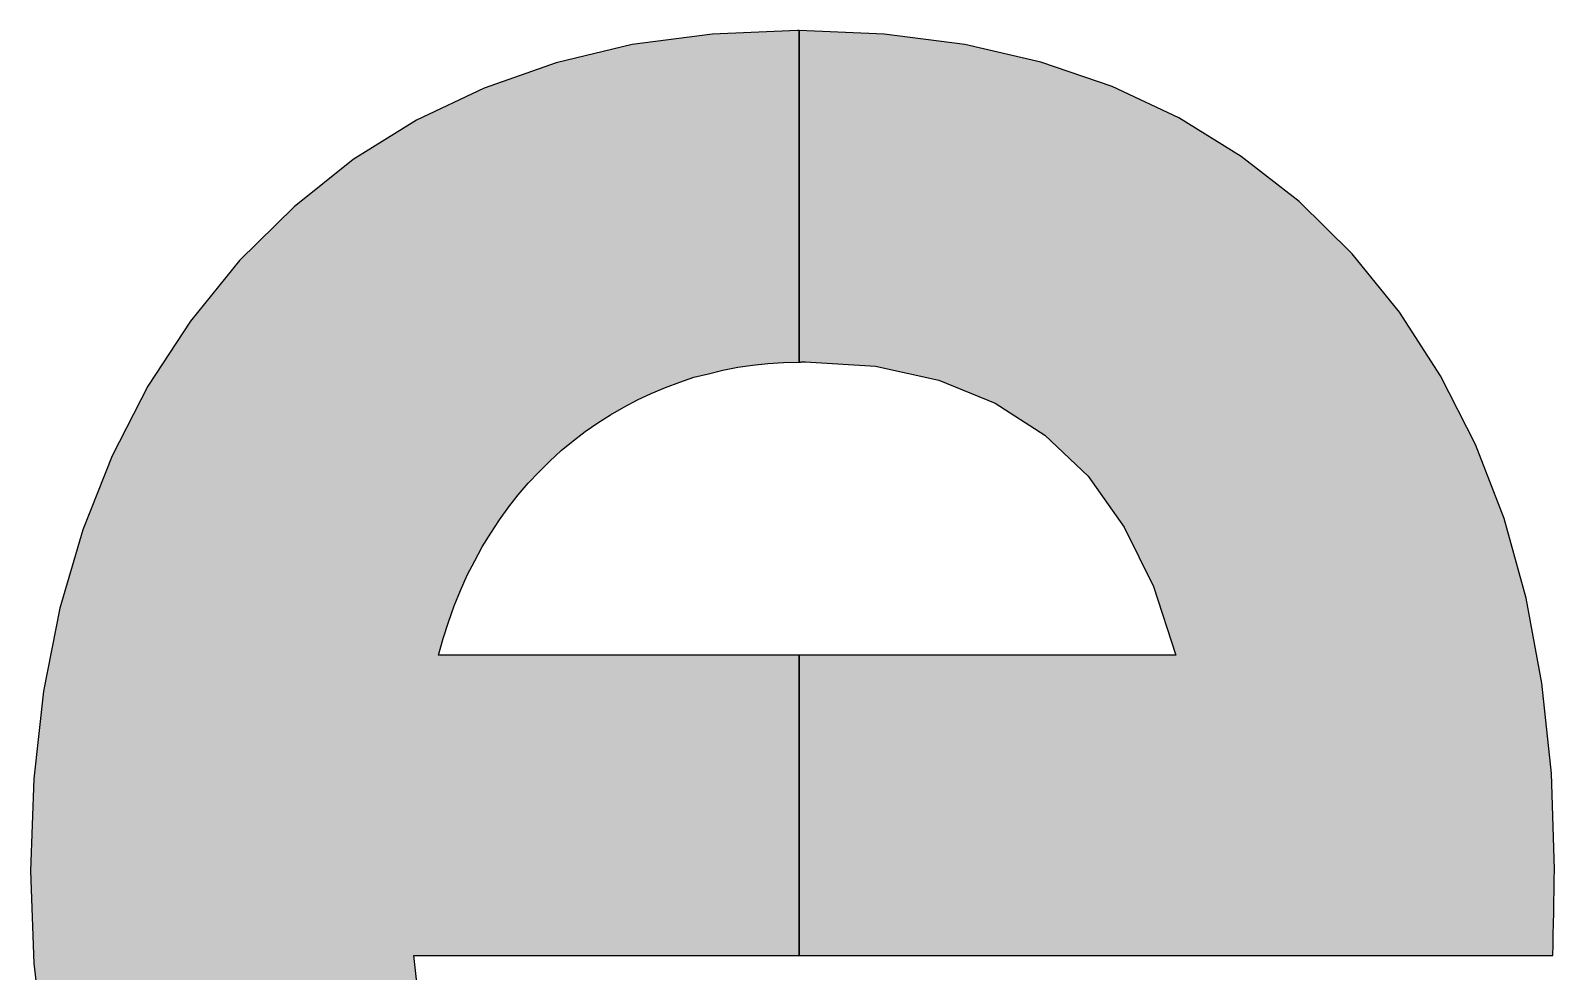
# Model space of a CAD drawing. Extents: x 198.6 to 210.1, y 62.9 to 66.
# Drawn here: x 208.824 to 210.129, y 64.205 to 65.011 of the extents above; entities that cross this region are included whole.
import ezdxf

# ---------------------------------------------------------------- set-up
doc = ezdxf.new("R2010")
doc.units = 0
doc.layers.add('LAYER_1', color=7, linetype='CONTINUOUS')

# ---------------------------------------------------------------- blocks, each defined once
blk = doc.blocks.new('*U9')
at = {"layer": 'LAYER_1', "color": 7, "extrusion": (0, 0, -1)}
for points in [[(-209.4823, 64.7268), (-209.4823, 65.0107), (-209.483, 64.7268)], [(-209.483, 64.7268), (-209.4823, 65.0107), (-209.483, 65.0106)], [(-209.483, 64.7268), (-209.483, 65.0106), (-209.4837, 64.7268)], [(-209.4837, 64.7268), (-209.483, 65.0106), (-209.4837, 65.0106)], [(-209.4837, 64.7268), (-209.4837, 65.0106), (-209.4844, 64.7271)], [(-209.4844, 64.7271), (-209.4837, 65.0106), (-209.4844, 65.0106)], [(-209.4844, 64.7271), (-209.4844, 65.0106), (-209.4851, 64.7271)], [(-209.4851, 64.7271), (-209.4844, 65.0106), (-209.4851, 65.0106)], [(-209.4851, 64.7271), (-209.4851, 65.0106), (-209.4857, 64.7271)], [(-209.4857, 64.7271), (-209.4851, 65.0106), (-209.4857, 65.0105)], [(-209.4857, 64.7271), (-209.4857, 65.0105), (-209.4864, 64.7271)], [(-209.4864, 64.7271), (-209.4857, 65.0105), (-209.4864, 65.0105)], [(-209.4864, 64.7271), (-209.4864, 65.0105), (-209.4871, 64.7271)], [(-209.4871, 64.7271), (-209.4864, 65.0105), (-209.4871, 65.0105)], [(-209.4871, 64.7271), (-209.4871, 65.0105), (-209.4878, 64.7271)], [(-209.4878, 64.7271), (-209.4871, 65.0105), (-209.4878, 65.0104)], [(-209.5226, 64.7249), (-209.4878, 65.0104), (-209.5226, 65.009)], [(-209.5478, 64.7234), (-209.5226, 65.009), (-209.5478, 65.0079)], [(-209.5552, 64.7217), (-209.5478, 65.0079), (-209.5552, 65.0076)], [(-209.5629, 64.72), (-209.5552, 65.0076), (-209.5629, 65.0066)], [(-209.602, 64.7113), (-209.5629, 65.0066), (-209.602, 65.0015)], [(-209.6032, 64.7108), (-209.602, 65.0015), (-209.6032, 65.0013)], [(-209.6241, 64.7023), (-209.6032, 65.0013), (-209.6241, 64.9986)], [(-209.6437, 64.6943), (-209.6241, 64.9986), (-209.6437, 64.994)], [(-209.6503, 64.6917), (-209.6437, 64.994), (-209.6503, 64.9925)], [(-209.684, 64.6698), (-209.6503, 64.9925), (-209.684, 64.9847)], [(-209.6892, 64.6664), (-209.684, 64.9847), (-209.6892, 64.9835)], [(-209.6928, 64.6641), (-209.6892, 64.9835), (-209.6928, 64.9822)], [(-209.7243, 64.634), (-209.6928, 64.9822), (-209.7243, 64.9716)], [(-209.7297, 64.629), (-209.7243, 64.9716), (-209.7297, 64.9698)], [(-209.7503, 64.5999), (-209.7297, 64.9698), (-209.7503, 64.9628)], [(-209.7605, 64.5855), (-209.7503, 64.9628), (-209.7605, 64.958)], [(-209.7646, 64.5772), (-209.7605, 64.958), (-209.7646, 64.9561)], [(-209.7856, 64.5346), (-209.7646, 64.9561), (-209.7856, 64.9462)], [(-209.8049, 64.4757), (-209.7856, 64.9462), (-209.8049, 64.9371)], [(-209.8049, 64.2186), (-209.8049, 64.9371), (-209.8075, 64.2186)], [(-209.8075, 64.2186), (-209.8049, 64.9371), (-209.8075, 64.9359)], [(-209.8075, 64.2186), (-209.8075, 64.9359), (-209.8609, 64.2186)], [(-209.8609, 64.2186), (-209.8075, 64.9359), (-209.8609, 64.9028)], [(-209.8609, 64.2186), (-209.8609, 64.9028), (-209.8857, 64.2186)], [(-209.8857, 64.2186), (-209.8609, 64.9028), (-209.8857, 64.8835)], [(-209.8857, 64.2186), (-209.8857, 64.8835), (-209.9104, 64.2186)], [(-209.9104, 64.2186), (-209.8857, 64.8835), (-209.9104, 64.8643)], [(-209.9104, 64.2186), (-209.9104, 64.8643), (-209.9558, 64.2186)], [(-209.9558, 64.2186), (-209.9104, 64.8643), (-209.9558, 64.8195)], [(-209.9558, 64.2186), (-209.9558, 64.8195), (-209.9663, 64.2186)], [(-209.9663, 64.2186), (-209.9558, 64.8195), (-209.9663, 64.8066)], [(-209.9663, 64.2186), (-209.9663, 64.8066), (-209.9965, 64.2186)], [(-209.9965, 64.2186), (-209.9663, 64.8066), (-209.9965, 64.7695)], [(-209.9965, 64.2186), (-209.9965, 64.7695), (-210.0316, 64.2186)], [(-210.0316, 64.2186), (-209.9965, 64.7695), (-210.0316, 64.7151)], [(-210.0316, 64.2186), (-210.0316, 64.7151), (-210.0471, 64.2186)], [(-210.0471, 64.2186), (-210.0316, 64.7151), (-210.0471, 64.6844)], [(-210.0471, 64.2186), (-210.0471, 64.6844), (-210.0614, 64.2186)], [(-210.0614, 64.2186), (-210.0471, 64.6844), (-210.0614, 64.6562)], [(-210.0614, 64.2186), (-210.0614, 64.6562), (-210.0859, 64.2186)], [(-210.0859, 64.2186), (-210.0614, 64.6562), (-210.0859, 64.5928)], [(-210.0859, 64.2186), (-210.0859, 64.5928), (-210.1048, 64.2186)], [(-210.1048, 64.2186), (-210.0859, 64.5928), (-210.1048, 64.5246)], [(-210.1048, 64.2186), (-210.1048, 64.5246), (-210.1183, 64.2186)], [(-210.1183, 64.2186), (-210.1048, 64.5246), (-210.1183, 64.4519)], [(-209.4823, 64.2186), (-209.4823, 64.4757), (-209.483, 64.2186)], [(-209.483, 64.2186), (-209.4823, 64.4757), (-209.483, 64.4757)], [(-209.483, 64.2186), (-209.483, 64.4757), (-209.4837, 64.2186)], [(-209.4837, 64.2186), (-209.483, 64.4757), (-209.4837, 64.4757)], [(-209.4837, 64.2186), (-209.4837, 64.4757), (-209.4844, 64.2186)], [(-209.4844, 64.2186), (-209.4837, 64.4757), (-209.4844, 64.4757)], [(-209.4844, 64.2186), (-209.4844, 64.4757), (-209.4851, 64.2186)], [(-209.4851, 64.2186), (-209.4844, 64.4757), (-209.4851, 64.4757)], [(-209.4851, 64.2186), (-209.4851, 64.4757), (-209.4857, 64.2186)], [(-209.4857, 64.2186), (-209.4851, 64.4757), (-209.4857, 64.4757)], [(-209.4857, 64.2186), (-209.4857, 64.4757), (-209.4864, 64.2186)], [(-209.4864, 64.2186), (-209.4857, 64.4757), (-209.4864, 64.4757)], [(-209.4864, 64.2186), (-209.4864, 64.4757), (-209.4871, 64.2186)], [(-209.4871, 64.2186), (-209.4864, 64.4757), (-209.4871, 64.4757)], [(-209.4871, 64.2186), (-209.4871, 64.4757), (-209.4878, 64.2186)], [(-209.4878, 64.2186), (-209.4871, 64.4757), (-209.4878, 64.4757)], [(-209.4878, 64.2186), (-209.4878, 64.4757), (-209.5226, 64.2186)], [(-209.5226, 64.2186), (-209.4878, 64.4757), (-209.5226, 64.4757)], [(-209.5226, 64.2186), (-209.5226, 64.4757), (-209.5478, 64.2186)], [(-209.5478, 64.2186), (-209.5226, 64.4757), (-209.5478, 64.4757)], [(-209.5478, 64.2186), (-209.5478, 64.4757), (-209.5552, 64.2186)], [(-209.5552, 64.2186), (-209.5478, 64.4757), (-209.5552, 64.4757)], [(-209.5552, 64.2186), (-209.5552, 64.4757), (-209.5629, 64.2186)], [(-209.5629, 64.2186), (-209.5552, 64.4757), (-209.5629, 64.4757)], [(-209.5629, 64.2186), (-209.5629, 64.4757), (-209.602, 64.2186)], [(-209.602, 64.2186), (-209.5629, 64.4757), (-209.602, 64.4757)], [(-209.602, 64.2186), (-209.602, 64.4757), (-209.6032, 64.2186)], [(-209.6032, 64.2186), (-209.602, 64.4757), (-209.6032, 64.4757)], [(-209.6032, 64.2186), (-209.6032, 64.4757), (-209.6241, 64.2186)], [(-209.6241, 64.2186), (-209.6032, 64.4757), (-209.6241, 64.4757)], [(-209.6241, 64.2186), (-209.6241, 64.4757), (-209.6437, 64.2186)], [(-209.6437, 64.2186), (-209.6241, 64.4757), (-209.6437, 64.4757)], [(-209.6437, 64.2186), (-209.6437, 64.4757), (-209.6503, 64.2186)], [(-209.6503, 64.2186), (-209.6437, 64.4757), (-209.6503, 64.4757)], [(-209.6503, 64.2186), (-209.6503, 64.4757), (-209.684, 64.2186)], [(-209.684, 64.2186), (-209.6503, 64.4757), (-209.684, 64.4757)], [(-209.684, 64.2186), (-209.684, 64.4757), (-209.6892, 64.2186)], [(-209.6892, 64.2186), (-209.684, 64.4757), (-209.6892, 64.4757)], [(-209.6892, 64.2186), (-209.6892, 64.4757), (-209.6928, 64.2186)], [(-209.6928, 64.2186), (-209.6892, 64.4757), (-209.6928, 64.4757)], [(-209.6928, 64.2186), (-209.6928, 64.4757), (-209.7243, 64.2186)], [(-209.7243, 64.2186), (-209.6928, 64.4757), (-209.7243, 64.4757)], [(-209.7243, 64.2186), (-209.7243, 64.4757), (-209.7297, 64.2186)], [(-209.7297, 64.2186), (-209.7243, 64.4757), (-209.7297, 64.4757)], [(-209.7297, 64.2186), (-209.7297, 64.4757), (-209.7503, 64.2186)], [(-209.7503, 64.2186), (-209.7297, 64.4757), (-209.7503, 64.4757)], [(-209.7503, 64.2186), (-209.7503, 64.4757), (-209.7605, 64.2186)], [(-209.7605, 64.2186), (-209.7503, 64.4757), (-209.7605, 64.4757)], [(-209.7605, 64.2186), (-209.7605, 64.4757), (-209.7646, 64.2186)], [(-209.7646, 64.2186), (-209.7605, 64.4757), (-209.7646, 64.4757)], [(-209.7646, 64.2186), (-209.7646, 64.4757), (-209.7856, 64.2186)], [(-209.7856, 64.2186), (-209.7646, 64.4757), (-209.7856, 64.4757)], [(-209.7856, 64.2186), (-209.7856, 64.4757), (-209.8049, 64.2186)], [(-209.8049, 64.2186), (-209.7856, 64.4757), (-209.8049, 64.4757)], [(-210.1183, 64.2186), (-210.1183, 64.4519), (-210.1264, 64.2186)], [(-210.1264, 64.2186), (-210.1183, 64.4519), (-210.1264, 64.3744)], [(-210.1264, 64.2186), (-210.1264, 64.3744), (-210.1277, 64.2186)], [(-210.1277, 64.2186), (-210.1264, 64.3744), (-210.1277, 64.3335)], [(-210.1277, 64.2186), (-210.1277, 64.3335), (-210.1279, 64.2279)], [(-210.1279, 64.2279), (-210.1277, 64.3335), (-210.1279, 64.3284)], [(-210.1279, 64.2279), (-210.1279, 64.3284), (-210.1281, 64.2369)], [(-210.1281, 64.2369), (-210.1279, 64.3284), (-210.1281, 64.3233)], [(-210.1281, 64.2369), (-210.1281, 64.3233), (-210.1283, 64.2462)], [(-210.1283, 64.2462), (-210.1281, 64.3233), (-210.1283, 64.3182)], [(-210.1283, 64.2462), (-210.1283, 64.3182), (-210.1284, 64.2555)], [(-210.1284, 64.2555), (-210.1283, 64.3182), (-210.1284, 64.3131)], [(-210.1284, 64.2555), (-210.1284, 64.3131), (-210.1286, 64.2648)], [(-210.1286, 64.2648), (-210.1284, 64.3131), (-210.1286, 64.308)], [(-210.1286, 64.2648), (-210.1286, 64.308), (-210.1288, 64.2741)], [(-210.1288, 64.2741), (-210.1286, 64.308), (-210.1288, 64.3029)], [(-210.1288, 64.2741), (-210.1288, 64.3029), (-210.1289, 64.2834)], [(-210.1289, 64.2834), (-210.1288, 64.3029), (-210.1289, 64.2978)], [(-210.1289, 64.2834), (-210.1289, 64.2978), (-210.1291, 64.2927)]]:
    blk.add_solid(points, dxfattribs=at)
at = {"layer": 'LAYER_1', "color": 7}
for points in [[(209.4878, 64.7271), (209.4878, 65.0104), (209.5226, 64.7249)], [(209.5226, 64.7249), (209.5226, 65.009), (209.5478, 64.7234)], [(209.5478, 64.7234), (209.5478, 65.0079), (209.5552, 64.7217)], [(209.5552, 64.7217), (209.5552, 65.0076), (209.5629, 64.72)], [(209.5629, 64.72), (209.5629, 65.0066), (209.602, 64.7113)], [(209.602, 64.7113), (209.602, 65.0015), (209.6032, 64.7108)], [(209.6032, 64.7108), (209.6032, 65.0013), (209.6241, 64.7023)], [(209.6241, 64.7023), (209.6241, 64.9986), (209.6437, 64.6943)], [(209.6437, 64.6943), (209.6437, 64.994), (209.6503, 64.6917)], [(209.6503, 64.6917), (209.6503, 64.9925), (209.684, 64.6698)], [(209.684, 64.6698), (209.684, 64.9847), (209.6892, 64.6664)], [(209.6892, 64.6664), (209.6892, 64.9835), (209.6928, 64.6641)], [(209.6928, 64.6641), (209.6928, 64.9822), (209.7243, 64.634)], [(209.7243, 64.634), (209.7243, 64.9716), (209.7297, 64.629)], [(209.7297, 64.629), (209.7297, 64.9698), (209.7503, 64.5999)], [(209.7503, 64.5999), (209.7503, 64.9628), (209.7605, 64.5855)], [(209.7605, 64.5855), (209.7605, 64.958), (209.7646, 64.5772)], [(209.7646, 64.5772), (209.7646, 64.9561), (209.7856, 64.5346)], [(209.7856, 64.5346), (209.7856, 64.9462), (209.8049, 64.4757)]]:
    blk.add_solid(points, dxfattribs=at)
blk = doc.blocks.new('*U10')
at = {"layer": 'LAYER_1', "color": 7}
for points in [[(209.3678, 64.7051), (209.3665, 65.0022), (209.3678, 65.0023)], [(209.3715, 64.7065), (209.3678, 65.0023), (209.3715, 65.0028)], [(209.3802, 64.7096), (209.3715, 65.0028), (209.3802, 65.0039)], [(209.3922, 64.7137), (209.3802, 65.0039), (209.3922, 65.0055)], [(209.3998, 64.7156), (209.3922, 65.0055), (209.3998, 65.0065)], [(209.4032, 64.7165), (209.3998, 65.0065), (209.4032, 65.0069)], [(209.4046, 64.7168), (209.4032, 65.0069), (209.4046, 65.0071)], [(209.4051, 64.7169), (209.4046, 65.0071), (209.4051, 65.0072)], [(209.4082, 64.7177), (209.4051, 65.0072), (209.4082, 65.0076)], [(209.417, 64.7199), (209.4082, 65.0076), (209.417, 65.0079)], [(209.4234, 64.7211), (209.417, 65.0079), (209.4234, 65.0082)], [(209.4298, 64.7223), (209.4234, 65.0082), (209.4298, 65.0085)], [(209.4368, 64.7233), (209.4298, 65.0085), (209.4368, 65.0088)], [(209.441, 64.7238), (209.4368, 65.0088), (209.441, 65.009)], [(209.4425, 64.724), (209.441, 65.009), (209.4425, 65.009)], [(209.4437, 64.7242), (209.4425, 65.009), (209.4437, 65.0091)], [(209.4556, 64.7254), (209.4437, 65.0091), (209.4556, 65.0096)], [(209.4689, 64.7265), (209.4556, 65.0096), (209.4689, 65.0102)], [(209.472, 64.7265), (209.4689, 65.0102), (209.472, 65.0103)], [(209.4809, 64.7268), (209.472, 65.0103), (209.4809, 65.0107)], [(209.3099, 64.6748), (209.2992, 64.9891), (209.3099, 64.9916)], [(209.3131, 64.6768), (209.3099, 64.9916), (209.3131, 64.9924)], [(209.3175, 64.6795), (209.3131, 64.9924), (209.3175, 64.9934)], [(209.3209, 64.6817), (209.3175, 64.9934), (209.3209, 64.9942)], [(209.3278, 64.6856), (209.3209, 64.9942), (209.3278, 64.9959)], [(209.3323, 64.6882), (209.3278, 64.9959), (209.3323, 64.9969)], [(209.3393, 64.692), (209.3323, 64.9969), (209.3393, 64.9986)], [(209.3414, 64.6931), (209.3393, 64.9986), (209.3414, 64.9989)], [(209.3438, 64.6944), (209.3414, 64.9989), (209.3438, 64.9992)], [(209.3528, 64.6986), (209.3438, 64.9992), (209.3528, 65.0004)], [(209.3557, 64.6999), (209.3528, 65.0004), (209.3557, 65.0007)], [(209.3586, 64.7012), (209.3557, 65.0007), (209.3586, 65.0011)], [(209.3665, 64.7046), (209.3586, 65.0011), (209.3665, 65.0022)], [(209.2596, 64.6327), (209.2506, 64.9748), (209.2596, 64.978)], [(209.2615, 64.6346), (209.2596, 64.978), (209.2615, 64.9786)], [(209.2689, 64.642), (209.2615, 64.9786), (209.2689, 64.9812)], [(209.2742, 64.647), (209.2689, 64.9812), (209.2742, 64.9831)], [(209.2761, 64.6488), (209.2742, 64.9831), (209.2761, 64.9836)], [(209.2785, 64.651), (209.2761, 64.9836), (209.2785, 64.9841)], [(209.2861, 64.6572), (209.2785, 64.9841), (209.2861, 64.9859)], [(209.2865, 64.6575), (209.2861, 64.9859), (209.2865, 64.986)], [(209.2887, 64.6593), (209.2865, 64.986), (209.2887, 64.9866)], [(209.2892, 64.6597), (209.2887, 64.9866), (209.2892, 64.9867)], [(209.2992, 64.6672), (209.2892, 64.9867), (209.2992, 64.9891)], [(209.2182, 64.5804), (209.2126, 64.9614), (209.2182, 64.9634)], [(209.2186, 64.5809), (209.2182, 64.9634), (209.2186, 64.9635)], [(209.2231, 64.5878), (209.2186, 64.9635), (209.2231, 64.9651)], [(209.2256, 64.5918), (209.2231, 64.9651), (209.2256, 64.966)], [(209.2336, 64.6028), (209.2256, 64.966), (209.2336, 64.9688)], [(209.2349, 64.6045), (209.2336, 64.9688), (209.2349, 64.9693)], [(209.2387, 64.6092), (209.2349, 64.9693), (209.2387, 64.9706)], [(209.2418, 64.6131), (209.2387, 64.9706), (209.2418, 64.9717)], [(209.2504, 64.6231), (209.2418, 64.9717), (209.2504, 64.9747)], [(209.2506, 64.6233), (209.2504, 64.9747), (209.2506, 64.9748)], [(209.1924, 64.5311), (209.1869, 64.9492), (209.1924, 64.9518)], [(209.1938, 64.5343), (209.1924, 64.9518), (209.1938, 64.9525)], [(209.1981, 64.5442), (209.1938, 64.9525), (209.1981, 64.9545)], [(209.201, 64.5499), (209.1981, 64.9545), (209.201, 64.9559)], [(209.2045, 64.5566), (209.201, 64.9559), (209.2045, 64.9576)], [(209.211, 64.5687), (209.2045, 64.9576), (209.211, 64.9607)], [(209.212, 64.5703), (209.211, 64.9607), (209.212, 64.9612)], [(209.2126, 64.5712), (209.212, 64.9612), (209.2126, 64.9614)], [(209.1638, 64.2186), (209.1569, 64.9349), (209.1638, 64.9382)], [(209.164, 64.2186), (209.1638, 64.9382), (209.164, 64.9383)], [(209.1735, 64.2186), (209.164, 64.9383), (209.1735, 64.9428)], [(209.1738, 64.4769), (209.1735, 64.9428), (209.1738, 64.943)], [(209.1776, 64.4901), (209.1738, 64.943), (209.1776, 64.9448)], [(209.1821, 64.5042), (209.1776, 64.9448), (209.1821, 64.9469)], [(209.186, 64.5156), (209.1821, 64.9469), (209.186, 64.9488)], [(209.1869, 64.518), (209.186, 64.9488), (209.1869, 64.9492)], [(209.1524, 63.6564), (209.1083, 64.905), (209.1524, 64.9325)], [(209.1547, 64.2186), (209.1524, 64.9325), (209.1547, 64.9338)], [(209.1569, 64.2186), (209.1547, 64.9338), (209.1569, 64.9349)], [(209.1004, 63.6891), (209.0567, 64.8651), (209.1004, 64.9001)], [(209.1083, 63.6829), (209.1004, 64.9001), (209.1083, 64.905)], [(209.1004, 63.6891), (209.1004, 64.9001), (209.1083, 63.6829)], [(209.1083, 63.6829), (209.1083, 64.905), (209.1524, 63.6564)], [(209.0499, 63.7293), (209.0086, 64.819), (209.0499, 64.8598)], [(209.0567, 63.7229), (209.0499, 64.8598), (209.0567, 64.8651)], [(209.0499, 63.7293), (209.0499, 64.8598), (209.0567, 63.7229)], [(209.0567, 63.7229), (209.0567, 64.8651), (209.1004, 63.6891)], [(209.0031, 63.7753), (208.9654, 64.7672), (209.0031, 64.8136)], [(209.0086, 63.7687), (209.0031, 64.8136), (209.0086, 64.819)], [(209.0031, 63.7753), (209.0031, 64.8136), (209.0086, 63.7687)], [(209.0086, 63.7687), (209.0086, 64.819), (209.0499, 63.7293)], [(208.9611, 63.8264), (208.928, 64.7112), (208.9611, 64.7619)], [(208.9654, 63.82), (208.9611, 64.7619), (208.9654, 64.7672)], [(208.9611, 63.8264), (208.9611, 64.7619), (208.9654, 63.82)], [(208.9654, 63.82), (208.9654, 64.7672), (209.0031, 63.7753)], [(208.9247, 63.8813), (208.8961, 64.6505), (208.9247, 64.7061)], [(208.928, 63.8752), (208.9247, 64.7061), (208.928, 64.7112)], [(208.9247, 63.8813), (208.9247, 64.7061), (208.928, 63.8752)], [(208.928, 63.8752), (208.928, 64.7112), (208.9611, 63.8264)], [(208.8961, 63.9344), (208.8941, 64.6465), (208.8961, 64.6505)], [(208.8961, 63.9344), (208.8961, 64.6505), (208.9247, 63.8813)], [(208.8941, 63.9395), (208.8703, 64.5866), (208.8941, 64.6465)], [(208.8941, 63.9395), (208.8941, 64.6465), (208.8961, 63.9344)], [(208.8703, 63.9978), (208.8689, 64.5831), (208.8703, 64.5866)], [(208.8703, 63.9978), (208.8703, 64.5866), (208.8941, 63.9395)], [(208.8689, 64.0024), (208.8501, 64.5189), (208.8689, 64.5831)], [(208.8689, 64.0024), (208.8689, 64.5831), (208.8703, 63.9978)], [(208.8493, 64.0692), (208.8357, 64.4467), (208.8493, 64.516)], [(208.8501, 64.065), (208.8493, 64.516), (208.8501, 64.5189)], [(208.8493, 64.0692), (208.8493, 64.516), (208.8501, 64.065)], [(208.8501, 64.065), (208.8501, 64.5189), (208.8689, 64.0024)], [(208.8353, 64.1393), (208.827, 64.3699), (208.8353, 64.445)], [(208.8357, 64.1363), (208.8353, 64.445), (208.8357, 64.4467)], [(208.8353, 64.1393), (208.8353, 64.445), (208.8357, 64.1363)], [(208.8357, 64.1363), (208.8357, 64.4467), (208.8493, 64.0692)], [(208.827, 64.2118), (208.8241, 64.2913), (208.827, 64.3699)], [(208.827, 64.2118), (208.827, 64.3699), (208.8353, 64.1393)], [(209.1524, 63.6564), (209.1524, 64.2186), (209.1547, 63.655)]]:
    blk.add_solid(points, dxfattribs=at)
at = {"layer": 'LAYER_1', "color": 7, "extrusion": (0, 0, -1)}
for points in [[(-209.3678, 64.7051), (-209.3678, 65.0023), (-209.3715, 64.7065)], [(-209.3715, 64.7065), (-209.3715, 65.0028), (-209.3802, 64.7096)], [(-209.3802, 64.7096), (-209.3802, 65.0039), (-209.3922, 64.7137)], [(-209.3922, 64.7137), (-209.3922, 65.0055), (-209.3998, 64.7156)], [(-209.3998, 64.7156), (-209.3998, 65.0065), (-209.4032, 64.7165)], [(-209.4032, 64.7165), (-209.4032, 65.0069), (-209.4046, 64.7168)], [(-209.4046, 64.7168), (-209.4046, 65.0071), (-209.4051, 64.7169)], [(-209.4051, 64.7169), (-209.4051, 65.0072), (-209.4082, 64.7177)], [(-209.4082, 64.7177), (-209.4082, 65.0076), (-209.417, 64.7199)], [(-209.417, 64.7199), (-209.417, 65.0079), (-209.4234, 64.7211)], [(-209.4234, 64.7211), (-209.4234, 65.0082), (-209.4298, 64.7223)], [(-209.4298, 64.7223), (-209.4298, 65.0085), (-209.4368, 64.7233)], [(-209.4368, 64.7233), (-209.4368, 65.0088), (-209.441, 64.7238)], [(-209.441, 64.7238), (-209.441, 65.009), (-209.4425, 64.724)], [(-209.4425, 64.724), (-209.4425, 65.009), (-209.4437, 64.7242)], [(-209.4437, 64.7242), (-209.4437, 65.0091), (-209.4556, 64.7254)], [(-209.4556, 64.7254), (-209.4556, 65.0096), (-209.4689, 64.7265)], [(-209.4689, 64.7265), (-209.4689, 65.0102), (-209.472, 64.7265)], [(-209.472, 64.7265), (-209.472, 65.0103), (-209.4809, 64.7268)], [(-209.4809, 64.7268), (-209.4809, 65.0107), (-209.4811, 64.7268)], [(-209.4811, 64.7268), (-209.4809, 65.0107), (-209.4811, 65.0107)], [(-209.4811, 64.7268), (-209.4811, 65.0107), (-209.4813, 64.7268)], [(-209.4813, 64.7268), (-209.4811, 65.0107), (-209.4813, 65.0107)], [(-209.4813, 64.7268), (-209.4813, 65.0107), (-209.4814, 64.7268)], [(-209.4814, 64.7268), (-209.4813, 65.0107), (-209.4814, 65.0107)], [(-209.4814, 64.7268), (-209.4814, 65.0107), (-209.4816, 64.7268)], [(-209.4816, 64.7268), (-209.4814, 65.0107), (-209.4816, 65.0107)], [(-209.4816, 64.7268), (-209.4816, 65.0107), (-209.4818, 64.7268)], [(-209.4818, 64.7268), (-209.4816, 65.0107), (-209.4818, 65.0107)], [(-209.4818, 64.7268), (-209.4818, 65.0107), (-209.482, 64.7268)], [(-209.482, 64.7268), (-209.4818, 65.0107), (-209.482, 65.0107)], [(-209.482, 64.7268), (-209.482, 65.0107), (-209.4821, 64.7268)], [(-209.4821, 64.7268), (-209.482, 65.0107), (-209.4821, 65.0107)], [(-209.4821, 64.7268), (-209.4821, 65.0107), (-209.4823, 64.7268)], [(-209.4823, 64.7268), (-209.4821, 65.0107), (-209.4823, 65.0107)], [(-209.3099, 64.6748), (-209.3099, 64.9916), (-209.3131, 64.6768)], [(-209.3131, 64.6768), (-209.3131, 64.9924), (-209.3175, 64.6795)], [(-209.3175, 64.6795), (-209.3175, 64.9934), (-209.3209, 64.6817)], [(-209.3209, 64.6817), (-209.3209, 64.9942), (-209.3278, 64.6856)], [(-209.3278, 64.6856), (-209.3278, 64.9959), (-209.3323, 64.6882)], [(-209.3323, 64.6882), (-209.3323, 64.9969), (-209.3393, 64.692)], [(-209.3393, 64.692), (-209.3393, 64.9986), (-209.3414, 64.6931)], [(-209.3414, 64.6931), (-209.3414, 64.9989), (-209.3438, 64.6944)], [(-209.3438, 64.6944), (-209.3438, 64.9992), (-209.3528, 64.6986)], [(-209.3528, 64.6986), (-209.3528, 65.0004), (-209.3557, 64.6999)], [(-209.3557, 64.6999), (-209.3557, 65.0007), (-209.3586, 64.7012)], [(-209.3586, 64.7012), (-209.3586, 65.0011), (-209.3665, 64.7046)], [(-209.3665, 64.7046), (-209.3665, 65.0022), (-209.3678, 64.7051)], [(-209.2596, 64.6327), (-209.2596, 64.978), (-209.2615, 64.6346)], [(-209.2615, 64.6346), (-209.2615, 64.9786), (-209.2689, 64.642)], [(-209.2689, 64.642), (-209.2689, 64.9812), (-209.2742, 64.647)], [(-209.2742, 64.647), (-209.2742, 64.9831), (-209.2761, 64.6488)], [(-209.2761, 64.6488), (-209.2761, 64.9836), (-209.2785, 64.651)], [(-209.2785, 64.651), (-209.2785, 64.9841), (-209.2861, 64.6572)], [(-209.2861, 64.6572), (-209.2861, 64.9859), (-209.2865, 64.6575)], [(-209.2865, 64.6575), (-209.2865, 64.986), (-209.2887, 64.6593)], [(-209.2887, 64.6593), (-209.2887, 64.9866), (-209.2892, 64.6597)], [(-209.2892, 64.6597), (-209.2892, 64.9867), (-209.2992, 64.6672)], [(-209.2992, 64.6672), (-209.2992, 64.9891), (-209.3099, 64.6748)], [(-209.2182, 64.5804), (-209.2182, 64.9634), (-209.2186, 64.5809)], [(-209.2186, 64.5809), (-209.2186, 64.9635), (-209.2231, 64.5878)], [(-209.2231, 64.5878), (-209.2231, 64.9651), (-209.2256, 64.5918)], [(-209.2256, 64.5918), (-209.2256, 64.966), (-209.2336, 64.6028)], [(-209.2336, 64.6028), (-209.2336, 64.9688), (-209.2349, 64.6045)], [(-209.2349, 64.6045), (-209.2349, 64.9693), (-209.2387, 64.6092)], [(-209.2387, 64.6092), (-209.2387, 64.9706), (-209.2418, 64.6131)], [(-209.2418, 64.6131), (-209.2418, 64.9717), (-209.2504, 64.6231)], [(-209.2504, 64.6231), (-209.2504, 64.9747), (-209.2506, 64.6233)], [(-209.2506, 64.6233), (-209.2506, 64.9748), (-209.2596, 64.6327)], [(-209.1924, 64.5311), (-209.1924, 64.9518), (-209.1938, 64.5343)], [(-209.1938, 64.5343), (-209.1938, 64.9525), (-209.1981, 64.5442)], [(-209.1981, 64.5442), (-209.1981, 64.9545), (-209.201, 64.5499)], [(-209.201, 64.5499), (-209.201, 64.9559), (-209.2045, 64.5566)], [(-209.2045, 64.5566), (-209.2045, 64.9576), (-209.211, 64.5687)], [(-209.211, 64.5687), (-209.211, 64.9607), (-209.212, 64.5703)], [(-209.212, 64.5703), (-209.212, 64.9612), (-209.2126, 64.5712)], [(-209.2126, 64.5712), (-209.2126, 64.9614), (-209.2182, 64.5804)], [(-209.1638, 64.2186), (-209.1638, 64.9382), (-209.164, 64.2186)], [(-209.164, 64.2186), (-209.164, 64.9383), (-209.1735, 64.2186)], [(-209.1735, 64.4757), (-209.1735, 64.9428), (-209.1738, 64.4769)], [(-209.1738, 64.4769), (-209.1738, 64.943), (-209.1776, 64.4901)], [(-209.1776, 64.4901), (-209.1776, 64.9448), (-209.1821, 64.5042)], [(-209.1821, 64.5042), (-209.1821, 64.9469), (-209.186, 64.5156)], [(-209.186, 64.5156), (-209.186, 64.9488), (-209.1869, 64.518)], [(-209.1869, 64.518), (-209.1869, 64.9492), (-209.1924, 64.5311)], [(-209.1524, 64.2186), (-209.1524, 64.9325), (-209.1547, 64.2186)], [(-209.1547, 64.2186), (-209.1547, 64.9338), (-209.1569, 64.2186)], [(-209.1569, 64.2186), (-209.1569, 64.9349), (-209.1638, 64.2186)], [(-209.1735, 64.2186), (-209.1735, 64.4757), (-209.1738, 64.2186)], [(-209.1738, 64.2186), (-209.1735, 64.4757), (-209.1738, 64.4757)], [(-209.1738, 64.2186), (-209.1738, 64.4757), (-209.1776, 64.2186)], [(-209.1776, 64.2186), (-209.1738, 64.4757), (-209.1776, 64.4757)], [(-209.1776, 64.2186), (-209.1776, 64.4757), (-209.1821, 64.2186)], [(-209.1821, 64.2186), (-209.1776, 64.4757), (-209.1821, 64.4757)], [(-209.1821, 64.2186), (-209.1821, 64.4757), (-209.186, 64.2186)], [(-209.186, 64.2186), (-209.1821, 64.4757), (-209.186, 64.4757)], [(-209.186, 64.2186), (-209.186, 64.4757), (-209.1869, 64.2186)], [(-209.1869, 64.2186), (-209.186, 64.4757), (-209.1869, 64.4757)], [(-209.1869, 64.2186), (-209.1869, 64.4757), (-209.1924, 64.2186)], [(-209.1924, 64.2186), (-209.1869, 64.4757), (-209.1924, 64.4757)], [(-209.1924, 64.2186), (-209.1924, 64.4757), (-209.1938, 64.2186)], [(-209.1938, 64.2186), (-209.1924, 64.4757), (-209.1938, 64.4757)], [(-209.1938, 64.2186), (-209.1938, 64.4757), (-209.1981, 64.2186)], [(-209.1981, 64.2186), (-209.1938, 64.4757), (-209.1981, 64.4757)], [(-209.1981, 64.2186), (-209.1981, 64.4757), (-209.201, 64.2186)], [(-209.201, 64.2186), (-209.1981, 64.4757), (-209.201, 64.4757)], [(-209.201, 64.2186), (-209.201, 64.4757), (-209.2045, 64.2186)], [(-209.2045, 64.2186), (-209.201, 64.4757), (-209.2045, 64.4757)], [(-209.2045, 64.2186), (-209.2045, 64.4757), (-209.211, 64.2186)], [(-209.211, 64.2186), (-209.2045, 64.4757), (-209.211, 64.4757)], [(-209.211, 64.2186), (-209.211, 64.4757), (-209.212, 64.2186)], [(-209.212, 64.2186), (-209.211, 64.4757), (-209.212, 64.4757)], [(-209.212, 64.2186), (-209.212, 64.4757), (-209.2126, 64.2186)], [(-209.2126, 64.2186), (-209.212, 64.4757), (-209.2126, 64.4757)], [(-209.2126, 64.2186), (-209.2126, 64.4757), (-209.2182, 64.2186)], [(-209.2182, 64.2186), (-209.2126, 64.4757), (-209.2182, 64.4757)], [(-209.2182, 64.2186), (-209.2182, 64.4757), (-209.2186, 64.2186)], [(-209.2186, 64.2186), (-209.2182, 64.4757), (-209.2186, 64.4757)], [(-209.2186, 64.2186), (-209.2186, 64.4757), (-209.2231, 64.2186)], [(-209.2231, 64.2186), (-209.2186, 64.4757), (-209.2231, 64.4757)], [(-209.2231, 64.2186), (-209.2231, 64.4757), (-209.2256, 64.2186)], [(-209.2256, 64.2186), (-209.2231, 64.4757), (-209.2256, 64.4757)], [(-209.2256, 64.2186), (-209.2256, 64.4757), (-209.2336, 64.2186)], [(-209.2336, 64.2186), (-209.2256, 64.4757), (-209.2336, 64.4757)], [(-209.2336, 64.2186), (-209.2336, 64.4757), (-209.2349, 64.2186)], [(-209.2349, 64.2186), (-209.2336, 64.4757), (-209.2349, 64.4757)], [(-209.2349, 64.2186), (-209.2349, 64.4757), (-209.2387, 64.2186)], [(-209.2387, 64.2186), (-209.2349, 64.4757), (-209.2387, 64.4757)], [(-209.2387, 64.2186), (-209.2387, 64.4757), (-209.2418, 64.2186)], [(-209.2418, 64.2186), (-209.2387, 64.4757), (-209.2418, 64.4757)], [(-209.2418, 64.2186), (-209.2418, 64.4757), (-209.2504, 64.2186)], [(-209.2504, 64.2186), (-209.2418, 64.4757), (-209.2504, 64.4757)], [(-209.2504, 64.2186), (-209.2504, 64.4757), (-209.2506, 64.2186)], [(-209.2506, 64.2186), (-209.2504, 64.4757), (-209.2506, 64.4757)], [(-209.2506, 64.2186), (-209.2506, 64.4757), (-209.2596, 64.2186)], [(-209.2596, 64.2186), (-209.2506, 64.4757), (-209.2596, 64.4757)], [(-209.2596, 64.2186), (-209.2596, 64.4757), (-209.2615, 64.2186)], [(-209.2615, 64.2186), (-209.2596, 64.4757), (-209.2615, 64.4757)], [(-209.2615, 64.2186), (-209.2615, 64.4757), (-209.2689, 64.2186)], [(-209.2689, 64.2186), (-209.2615, 64.4757), (-209.2689, 64.4757)], [(-209.2689, 64.2186), (-209.2689, 64.4757), (-209.2742, 64.2186)], [(-209.2742, 64.2186), (-209.2689, 64.4757), (-209.2742, 64.4757)], [(-209.2742, 64.2186), (-209.2742, 64.4757), (-209.2761, 64.2186)], [(-209.2761, 64.2186), (-209.2742, 64.4757), (-209.2761, 64.4757)], [(-209.2761, 64.2186), (-209.2761, 64.4757), (-209.2785, 64.2186)], [(-209.2785, 64.2186), (-209.2761, 64.4757), (-209.2785, 64.4757)], [(-209.2785, 64.2186), (-209.2785, 64.4757), (-209.2861, 64.2186)], [(-209.2861, 64.2186), (-209.2785, 64.4757), (-209.2861, 64.4757)], [(-209.2861, 64.2186), (-209.2861, 64.4757), (-209.2865, 64.2186)], [(-209.2865, 64.2186), (-209.2861, 64.4757), (-209.2865, 64.4757)], [(-209.2865, 64.2186), (-209.2865, 64.4757), (-209.2887, 64.2186)], [(-209.2887, 64.2186), (-209.2865, 64.4757), (-209.2887, 64.4757)], [(-209.2887, 64.2186), (-209.2887, 64.4757), (-209.2892, 64.2186)], [(-209.2892, 64.2186), (-209.2887, 64.4757), (-209.2892, 64.4757)], [(-209.2892, 64.2186), (-209.2892, 64.4757), (-209.2992, 64.2186)], [(-209.2992, 64.2186), (-209.2892, 64.4757), (-209.2992, 64.4757)], [(-209.2992, 64.2186), (-209.2992, 64.4757), (-209.3099, 64.2186)], [(-209.3099, 64.2186), (-209.2992, 64.4757), (-209.3099, 64.4757)], [(-209.3099, 64.2186), (-209.3099, 64.4757), (-209.3131, 64.2186)], [(-209.3131, 64.2186), (-209.3099, 64.4757), (-209.3131, 64.4757)], [(-209.3131, 64.2186), (-209.3131, 64.4757), (-209.3175, 64.2186)], [(-209.3175, 64.2186), (-209.3131, 64.4757), (-209.3175, 64.4757)], [(-209.3175, 64.2186), (-209.3175, 64.4757), (-209.3209, 64.2186)], [(-209.3209, 64.2186), (-209.3175, 64.4757), (-209.3209, 64.4757)], [(-209.3209, 64.2186), (-209.3209, 64.4757), (-209.3278, 64.2186)], [(-209.3278, 64.2186), (-209.3209, 64.4757), (-209.3278, 64.4757)], [(-209.3278, 64.2186), (-209.3278, 64.4757), (-209.3323, 64.2186)], [(-209.3323, 64.2186), (-209.3278, 64.4757), (-209.3323, 64.4757)], [(-209.3323, 64.2186), (-209.3323, 64.4757), (-209.3393, 64.2186)], [(-209.3393, 64.2186), (-209.3323, 64.4757), (-209.3393, 64.4757)], [(-209.3393, 64.2186), (-209.3393, 64.4757), (-209.3414, 64.2186)], [(-209.3414, 64.2186), (-209.3393, 64.4757), (-209.3414, 64.4757)], [(-209.3414, 64.2186), (-209.3414, 64.4757), (-209.3438, 64.2186)], [(-209.3438, 64.2186), (-209.3414, 64.4757), (-209.3438, 64.4757)], [(-209.3438, 64.2186), (-209.3438, 64.4757), (-209.3528, 64.2186)], [(-209.3528, 64.2186), (-209.3438, 64.4757), (-209.3528, 64.4757)], [(-209.3528, 64.2186), (-209.3528, 64.4757), (-209.3557, 64.2186)], [(-209.3557, 64.2186), (-209.3528, 64.4757), (-209.3557, 64.4757)], [(-209.3557, 64.2186), (-209.3557, 64.4757), (-209.3586, 64.2186)], [(-209.3586, 64.2186), (-209.3557, 64.4757), (-209.3586, 64.4757)], [(-209.3586, 64.2186), (-209.3586, 64.4757), (-209.3665, 64.2186)], [(-209.3665, 64.2186), (-209.3586, 64.4757), (-209.3665, 64.4757)], [(-209.3665, 64.2186), (-209.3665, 64.4757), (-209.3678, 64.2186)], [(-209.3678, 64.2186), (-209.3665, 64.4757), (-209.3678, 64.4757)], [(-209.3678, 64.2186), (-209.3678, 64.4757), (-209.3715, 64.2186)], [(-209.3715, 64.2186), (-209.3678, 64.4757), (-209.3715, 64.4757)], [(-209.3715, 64.2186), (-209.3715, 64.4757), (-209.3802, 64.2186)], [(-209.3802, 64.2186), (-209.3715, 64.4757), (-209.3802, 64.4757)], [(-209.3802, 64.2186), (-209.3802, 64.4757), (-209.3922, 64.2186)], [(-209.3922, 64.2186), (-209.3802, 64.4757), (-209.3922, 64.4757)], [(-209.3922, 64.2186), (-209.3922, 64.4757), (-209.3998, 64.2186)], [(-209.3998, 64.2186), (-209.3922, 64.4757), (-209.3998, 64.4757)], [(-209.3998, 64.2186), (-209.3998, 64.4757), (-209.4032, 64.2186)], [(-209.4032, 64.2186), (-209.3998, 64.4757), (-209.4032, 64.4757)], [(-209.4032, 64.2186), (-209.4032, 64.4757), (-209.4046, 64.2186)], [(-209.4046, 64.2186), (-209.4032, 64.4757), (-209.4046, 64.4757)], [(-209.4046, 64.2186), (-209.4046, 64.4757), (-209.4051, 64.2186)], [(-209.4051, 64.2186), (-209.4046, 64.4757), (-209.4051, 64.4757)], [(-209.4051, 64.2186), (-209.4051, 64.4757), (-209.4082, 64.2186)], [(-209.4082, 64.2186), (-209.4051, 64.4757), (-209.4082, 64.4757)], [(-209.4082, 64.2186), (-209.4082, 64.4757), (-209.417, 64.2186)], [(-209.417, 64.2186), (-209.4082, 64.4757), (-209.417, 64.4757)], [(-209.417, 64.2186), (-209.417, 64.4757), (-209.4234, 64.2186)], [(-209.4234, 64.2186), (-209.417, 64.4757), (-209.4234, 64.4757)], [(-209.4234, 64.2186), (-209.4234, 64.4757), (-209.4298, 64.2186)], [(-209.4298, 64.2186), (-209.4234, 64.4757), (-209.4298, 64.4757)], [(-209.4298, 64.2186), (-209.4298, 64.4757), (-209.4368, 64.2186)], [(-209.4368, 64.2186), (-209.4298, 64.4757), (-209.4368, 64.4757)], [(-209.4368, 64.2186), (-209.4368, 64.4757), (-209.441, 64.2186)], [(-209.441, 64.2186), (-209.4368, 64.4757), (-209.441, 64.4757)], [(-209.441, 64.2186), (-209.441, 64.4757), (-209.4425, 64.2186)], [(-209.4425, 64.2186), (-209.441, 64.4757), (-209.4425, 64.4757)], [(-209.4425, 64.2186), (-209.4425, 64.4757), (-209.4437, 64.2186)], [(-209.4437, 64.2186), (-209.4425, 64.4757), (-209.4437, 64.4757)], [(-209.4437, 64.2186), (-209.4437, 64.4757), (-209.4556, 64.2186)], [(-209.4556, 64.2186), (-209.4437, 64.4757), (-209.4556, 64.4757)], [(-209.4556, 64.2186), (-209.4556, 64.4757), (-209.4689, 64.2186)], [(-209.4689, 64.2186), (-209.4556, 64.4757), (-209.4689, 64.4757)], [(-209.4689, 64.2186), (-209.4689, 64.4757), (-209.472, 64.2186)], [(-209.472, 64.2186), (-209.4689, 64.4757), (-209.472, 64.4757)], [(-209.472, 64.2186), (-209.472, 64.4757), (-209.4809, 64.2186)], [(-209.4809, 64.2186), (-209.472, 64.4757), (-209.4809, 64.4757)], [(-209.4809, 64.2186), (-209.4809, 64.4757), (-209.4811, 64.2186)], [(-209.4811, 64.2186), (-209.4809, 64.4757), (-209.4811, 64.4757)], [(-209.4811, 64.2186), (-209.4811, 64.4757), (-209.4813, 64.2186)], [(-209.4813, 64.2186), (-209.4811, 64.4757), (-209.4813, 64.4757)], [(-209.4813, 64.2186), (-209.4813, 64.4757), (-209.4814, 64.2186)], [(-209.4814, 64.2186), (-209.4813, 64.4757), (-209.4814, 64.4757)], [(-209.4814, 64.2186), (-209.4814, 64.4757), (-209.4816, 64.2186)], [(-209.4816, 64.2186), (-209.4814, 64.4757), (-209.4816, 64.4757)], [(-209.4816, 64.2186), (-209.4816, 64.4757), (-209.4818, 64.2186)], [(-209.4818, 64.2186), (-209.4816, 64.4757), (-209.4818, 64.4757)], [(-209.4818, 64.2186), (-209.4818, 64.4757), (-209.482, 64.2186)], [(-209.482, 64.2186), (-209.4818, 64.4757), (-209.482, 64.4757)], [(-209.482, 64.2186), (-209.482, 64.4757), (-209.4821, 64.2186)], [(-209.4821, 64.2186), (-209.482, 64.4757), (-209.4821, 64.4757)], [(-209.4821, 64.2186), (-209.4821, 64.4757), (-209.4823, 64.2186)], [(-209.4823, 64.2186), (-209.4821, 64.4757), (-209.4823, 64.4757)], [(-209.1547, 63.655), (-209.1524, 64.2186), (-209.1547, 64.1981)]]:
    blk.add_solid(points, dxfattribs=at)

msp = doc.modelspace()

# ---------------------------------------------------------------- linework, layer by layer
at = {"layer": 'LAYER_1'}
for points in [[(209.1569, 64.1777), (209.1524, 64.2186), (209.1938, 64.2186), (209.2349, 64.2186), (209.2761, 64.2186), (209.3175, 64.2186), (209.3586, 64.2186), (209.3998, 64.2186), (209.441, 64.2186), (209.4823, 64.2186), (209.4823, 64.2507), (209.4823, 64.2827), (209.4823, 64.3151), (209.4823, 64.3471), (209.4823, 64.3792), (209.4823, 64.4112), (209.4823, 64.4436), (209.4823, 64.4757), (209.4437, 64.4757), (209.4051, 64.4757), (209.3665, 64.4757), (209.3278, 64.4757), (209.2892, 64.4757), (209.2506, 64.4757), (209.212, 64.4757), (209.1735, 64.4757), (209.1776, 64.4901), (209.1821, 64.5042), (209.1869, 64.518), (209.1924, 64.5311), (209.1981, 64.5442), (209.2045, 64.5566), (209.211, 64.5687), (209.2182, 64.5804), (209.2256, 64.5918), (209.2336, 64.6028), (209.2418, 64.6131), (209.2504, 64.6231), (209.2596, 64.6327), (209.2689, 64.642), (209.2785, 64.651), (209.2887, 64.6593), (209.2992, 64.6672), (209.3099, 64.6748), (209.3209, 64.6817), (209.3323, 64.6882), (209.3438, 64.6944), (209.3557, 64.6999), (209.3678, 64.7051), (209.3802, 64.7096), (209.3922, 64.7137), (209.4046, 64.7168), (209.417, 64.7199), (209.4298, 64.7223), (209.4425, 64.724), (209.4556, 64.7254), (209.4689, 64.7265), (209.4823, 64.7268), (209.4823, 64.7623), (209.4823, 64.7978), (209.4823, 64.8333), (209.4823, 64.8687), (209.4823, 64.9042), (209.4823, 64.9397), (209.4823, 64.9752), (209.4823, 65.0107), (209.4821, 65.0107), (209.482, 65.0107), (209.4818, 65.0107), (209.4816, 65.0107), (209.4814, 65.0107), (209.4813, 65.0107), (209.4811, 65.0107), (209.4809, 65.0107), (209.4082, 65.0076), (209.3393, 64.9986), (209.2742, 64.9831), (209.2126, 64.9614), (209.1547, 64.9338), (209.1004, 64.9001), (209.0499, 64.8598), (209.0031, 64.8136), (208.9611, 64.7619), (208.9247, 64.7061), (208.8941, 64.6465), (208.8689, 64.5831), (208.8493, 64.516), (208.8353, 64.445), (208.827, 64.3699), (208.8241, 64.2913), (208.827, 64.2118), (208.8357, 64.1363)], [(209.4878, 64.7271), (209.5478, 64.7234), (209.602, 64.7113), (209.6503, 64.6917), (209.6928, 64.6641), (209.7297, 64.629), (209.7605, 64.5855), (209.7856, 64.5346), (209.8049, 64.4757), (209.7646, 64.4757), (209.7243, 64.4757), (209.684, 64.4757), (209.6437, 64.4757), (209.6032, 64.4757), (209.5629, 64.4757), (209.5226, 64.4757), (209.4823, 64.4757), (209.4823, 64.4436), (209.4823, 64.4112), (209.4823, 64.3792), (209.4823, 64.3471), (209.4823, 64.3151), (209.4823, 64.2827), (209.4823, 64.2507), (209.4823, 64.2186), (209.5629, 64.2186), (209.6437, 64.2186), (209.7243, 64.2186), (209.8049, 64.2186), (209.8857, 64.2186), (209.9663, 64.2186), (210.0471, 64.2186), (210.1277, 64.2186), (210.1279, 64.2279), (210.1281, 64.2369), (210.1283, 64.2462), (210.1284, 64.2555), (210.1286, 64.2648), (210.1288, 64.2741), (210.1289, 64.2834), (210.1291, 64.2927), (210.1264, 64.3744), (210.1183, 64.4519), (210.1048, 64.5246), (210.0859, 64.5928), (210.0614, 64.6562), (210.0316, 64.7151), (209.9965, 64.7695), (209.9558, 64.8195), (209.9104, 64.8643), (209.8609, 64.9028), (209.8075, 64.9359), (209.7503, 64.9628), (209.6892, 64.9835), (209.6241, 64.9986), (209.5552, 65.0076), (209.4823, 65.0107), (209.4823, 64.9752), (209.4823, 64.9397), (209.4823, 64.9042), (209.4823, 64.8687), (209.4823, 64.8333), (209.4823, 64.7978), (209.4823, 64.7623), (209.4823, 64.7268), (209.483, 64.7268), (209.4837, 64.7268), (209.4844, 64.7271), (209.4851, 64.7271), (209.4857, 64.7271), (209.4864, 64.7271), (209.4871, 64.7271), (209.4878, 64.7271), (209.4878, 64.7271)]]:
    msp.add_lwpolyline(points, dxfattribs=at)

# ---------------------------------------------------------------- block references
at = {"layer": 'LAYER_1', "color": 7}
for name in ['*U10', '*U9']:
    msp.add_blockref(name, (0, 0), dxfattribs=at)

doc.saveas('drawing.dxf')
